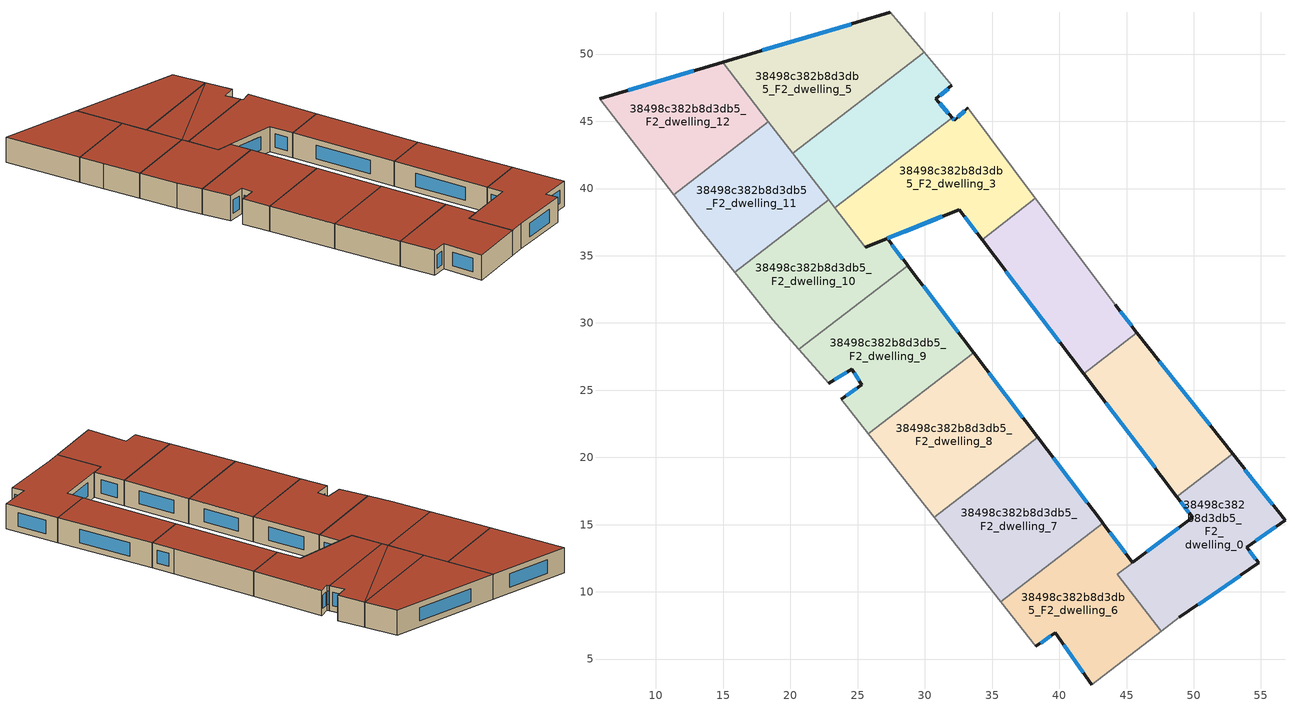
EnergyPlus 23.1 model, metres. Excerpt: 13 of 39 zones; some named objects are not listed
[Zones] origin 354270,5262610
38498c382b8d3db5_F2_dwelling_0
 floor to 38498c382b8d3db5_F1_dwelling_0 (EU_floor_Construction): 52.89,20.26 56.79,15.31 53.93,13.33 54.83,12.17 48.94,8.1 47.59,7.06 44.31,11.32 45.46,12.18 49.91,15.54 48.75,17.07 z6
 wall outside (EU_wall_Construction): 48.76,17.07 49.91,15.54 45.46,12.18 / 48.94,8.1 54.83,12.17 53.93,13.33 56.79,15.31 52.89,20.26 z6:9
 wall adiabatic (EU_wall_Construction): 47.59,7.06 48.94,8.1 z6:9
 wall to 38498c382b8d3db5_F2_dwelling_1 (EU_wall_Construction): 52.89,20.26 48.75,17.07 z6:9
 wall to 38498c382b8d3db5_F2_dwelling_6 (EU_wall_Construction): 45.45,12.18 44.31,11.32 47.59,7.06 z6:9
 window (EU_Window_Construction): 48.87,14.75 46.5,12.97 / 49.03,16.71 49.64,15.9 / 55.87,16.47 53.81,19.1 / 54.6,13.79 56.12,14.85 / 54.62,12.44 54.14,13.05 / 50.32,9.06 53.44,11.21 z6.7:8.3
 roof outside (EU_roof_Construction): 54.83,12.17 53.93,13.33 56.79,15.31 52.89,20.26 48.76,17.07 49.91,15.54 45.46,12.18 44.31,11.32 47.59,7.06 48.94,8.1 z9
38498c382b8d3db5_F2_dwelling_1
 floor to 38498c382b8d3db5_F1_dwelling_1 (EU_floor_Construction): 45.78,29.29 52.89,20.26 48.75,17.07 41.81,26.23 z6
 wall outside (EU_wall_Construction): 52.89,20.26 45.78,29.29 / 41.81,26.23 48.76,17.07 z6:9
 wall to 38498c382b8d3db5_F2_dwelling_2 (EU_wall_Construction): 45.78,29.29 41.81,26.23 z6:9
 window (EU_Window_Construction): 51.22,22.38 47.45,27.17 / 43.44,24.08 47.12,19.22 z6.7:8.3
 roof outside (EU_roof_Construction): 52.89,20.26 45.78,29.29 41.81,26.23 48.76,17.07 z9
38498c382b8d3db5_F2_dwelling_10
 floor to 38498c382b8d3db5_F1_dwelling_10 (EU_floor_Construction): 29.66,37.27 27.19,36.29 28.72,34.27 20.63,28.04 18.68,30.24 15.85,33.77 22.84,39.16 25.56,35.64 z6
 wall outside (EU_wall_Construction): 32.58,38.42 25.56,35.65 / 28.72,34.27 27.19,36.29 32.57,38.42 z6:9
 wall adiabatic (EU_wall_Construction): 15.85,33.77 18.68,30.24 20.63,28.04 z6:9
 wall to 38498c382b8d3db5_F2_dwelling_3 (EU_wall_Construction): 25.56,35.65 23.32,38.55 z6:9
 wall to 38498c382b8d3db5_F2_dwelling_9 (EU_wall_Construction): 20.63,28.04 28.72,34.27 z6:9
 wall to 38498c382b8d3db5_F2_dwelling_11 (EU_wall_Construction): 22.84,39.16 15.85,33.77 z6:9
 wall to 38498c382b8d3db5_F2_dwelling_4 (EU_wall_Construction): 23.32,38.55 22.84,39.16 z6:9
 window (EU_Window_Construction): 30.93,37.77 27.21,36.3 / 28.46,36.79 31.31,37.92 / 28.36,34.75 27.55,35.81 z6.7:8.3
 roof outside (EU_roof_Construction): 28.72,34.27 27.19,36.29 29.66,37.27 25.56,35.64 22.84,39.16 15.85,33.77 18.68,30.24 20.63,28.04 z9
38498c382b8d3db5_F2_dwelling_11
 floor to 38498c382b8d3db5_F1_dwelling_11 (EU_floor_Construction): 18.37,44.97 22.84,39.16 15.85,33.77 13.11,37.19 11.31,39.52 z6
 wall adiabatic (EU_wall_Construction): 11.31,39.52 13.11,37.19 15.85,33.77 z6:9
 wall to 38498c382b8d3db5_F2_dwelling_12 (EU_wall_Construction): 18.37,44.97 11.31,39.52 z6:9
 wall to 38498c382b8d3db5_F2_dwelling_4 (EU_wall_Construction): 22.84,39.16 20.19,42.61 z6:9
 wall to 38498c382b8d3db5_F2_dwelling_5 (EU_wall_Construction): 20.19,42.61 18.37,44.97 z6:9
 roof outside (EU_roof_Construction): 22.84,39.16 18.37,44.97 11.31,39.52 13.11,37.19 15.85,33.77 z9
38498c382b8d3db5_F2_dwelling_12
 floor to 38498c382b8d3db5_F1_dwelling_12 (EU_floor_Construction): 14.96,49.39 18.37,44.97 11.31,39.52 5.8,46.67 z6
 wall outside (EU_wall_Construction): 14.96,49.39 5.8,46.67 z6:9
 wall adiabatic (EU_wall_Construction): 5.8,46.67 11.31,39.52 z6:9
 wall to 38498c382b8d3db5_F2_dwelling_5 (EU_wall_Construction): 18.37,44.97 14.96,49.39 z6:9
 window (EU_Window_Construction): 12.81,48.75 7.95,47.31 z6.7:8.3
 roof outside (EU_roof_Construction): 18.37,44.97 14.96,49.39 5.8,46.67 11.31,39.52 z9
38498c382b8d3db5_F2_dwelling_2
 floor to 38498c382b8d3db5_F1_dwelling_2 (EU_floor_Construction): 38.23,39.26 44.15,31.36 45.78,29.29 41.81,26.23 34.26,36.2 z6
 wall outside (EU_wall_Construction): 45.78,29.29 44.15,31.36 / 34.26,36.2 41.81,26.23 z6:9
 wall adiabatic (EU_wall_Construction): 44.15,31.36 38.23,39.26 z6:9
 wall to 38498c382b8d3db5_F2_dwelling_3 (EU_wall_Construction): 38.23,39.26 34.26,36.2 z6:9
 window (EU_Window_Construction): 45.39,29.78 44.53,30.88 / 36.03,33.86 40.04,28.57 z6.7:8.3
 roof outside (EU_roof_Construction): 45.78,29.29 44.15,31.36 38.23,39.26 34.26,36.2 41.81,26.23 z9
38498c382b8d3db5_F2_dwelling_3
 floor to 38498c382b8d3db5_F1_dwelling_3 (EU_floor_Construction): 33.18,46 38.23,39.26 34.26,36.2 32.58,38.42 32.57,38.43 25.56,35.65 23.32,38.55 32.04,45.28 32.22,45.08 z6
 wall outside (EU_wall_Construction): 25.56,35.64 32.57,38.43 32.58,38.42 34.26,36.2 / 33.18,46 32.22,45.08 32.04,45.28 z6:9
 wall adiabatic (EU_wall_Construction): 38.23,39.26 33.18,46 z6:9
 wall to 38498c382b8d3db5_F2_dwelling_4 (EU_wall_Construction): 32.04,45.28 23.32,38.55 z6:9
 window (EU_Window_Construction): 27.2,36.3 30.92,37.77 / 32.18,45.13 32.08,45.23 / 32.95,45.79 32.44,45.3 / 32.97,37.9 33.86,36.72 z6.7:8.3
 roof outside (EU_roof_Construction): 38.23,39.26 33.18,46 32.22,45.08 32.04,45.28 23.32,38.55 25.56,35.65 32.57,38.43 32.58,38.42 34.26,36.2 z9
38498c382b8d3db5_F2_dwelling_4
 floor to 38498c382b8d3db5_F1_dwelling_4 (EU_floor_Construction): 29.95,50.13 32.01,47.68 30.82,46.66 32.04,45.28 22.84,39.16 z6; 29.95,50.13 22.84,39.16 20.19,42.61 z6; 32.04,45.28 23.32,38.55 22.84,39.16 z6
 wall outside (EU_wall_Construction): 32.04,45.28 30.82,46.66 32.01,47.68 z6:9
 wall adiabatic (EU_wall_Construction): 32.01,47.68 29.95,50.13 z6:9
 wall to 38498c382b8d3db5_F2_dwelling_5 (EU_wall_Construction): 29.95,50.13 20.19,42.61 z6:9
 window (EU_Window_Construction): 31.1,46.9 31.73,47.44 / 31.76,45.6 31.11,46.34 z6.7:8.3
 roof outside (EU_roof_Construction): 22.84,39.16 29.95,50.13 20.19,42.61 z9; 32.04,45.28 30.82,46.66 32.01,47.68 29.95,50.13 22.84,39.16 23.32,38.55 z9
38498c382b8d3db5_F2_dwelling_5
 floor to 38498c382b8d3db5_F1_dwelling_5 (EU_floor_Construction): 27.45,53.11 29.95,50.13 20.19,42.61 14.96,49.39 z6
 wall outside (EU_wall_Construction): 27.45,53.11 14.96,49.39 z6:9
 wall adiabatic (EU_wall_Construction): 29.95,50.13 27.45,53.11 z6:9
 window (EU_Window_Construction): 24.51,52.23 17.89,50.27 z6.7:8.3
 roof outside (EU_roof_Construction): 29.95,50.13 27.45,53.11 14.96,49.39 20.19,42.61 z9
38498c382b8d3db5_F2_dwelling_6
 floor to 38498c382b8d3db5_F1_dwelling_6 (EU_floor_Construction): 45.45,12.18 44.31,11.32 47.59,7.06 42.43,3.09 39.7,6.95 38.27,5.94 35.65,9.27 43.23,15.12 z6
 wall outside (EU_wall_Construction): 45.45,12.18 43.23,15.12 / 38.27,5.94 39.7,6.95 42.43,3.09 z6:9
 wall adiabatic (EU_wall_Construction): 35.65,9.27 38.27,5.94 / 42.43,3.09 47.59,7.06 z6:9
 wall to 38498c382b8d3db5_F2_dwelling_7 (EU_wall_Construction): 43.23,15.12 35.65,9.27 z6:9
 window (EU_Window_Construction): 44.93,12.87 43.75,14.43 / 40.34,6.05 41.79,4 / 38.6,6.18 39.37,6.72 z6.7:8.3
 roof outside (EU_roof_Construction): 47.59,7.06 44.31,11.32 45.45,12.18 43.23,15.12 35.65,9.27 38.27,5.94 39.7,6.95 42.43,3.09 z9
38498c382b8d3db5_F2_dwelling_7
 floor to 38498c382b8d3db5_F1_dwelling_7 (EU_floor_Construction): 38.41,21.48 43.22,15.12 35.65,9.27 30.7,15.55 37.19,20.55 z6
 wall outside (EU_wall_Construction): 43.22,15.12 38.41,21.48 z6:9
 wall adiabatic (EU_wall_Construction): 30.7,15.55 35.65,9.27 z6:9
 wall to 38498c382b8d3db5_F2_dwelling_8 (EU_wall_Construction): 38.41,21.48 37.19,20.55 30.7,15.55 z6:9
 window (EU_Window_Construction): 42.09,16.61 39.54,19.99 z6.7:8.3
 roof outside (EU_roof_Construction): 43.23,15.12 38.41,21.48 37.19,20.55 30.7,15.55 35.65,9.27 z9
38498c382b8d3db5_F2_dwelling_8
 floor to 38498c382b8d3db5_F1_dwelling_8 (EU_floor_Construction): 33.63,27.79 38.4,21.49 30.7,15.55 25.81,21.76 z6
 wall outside (EU_wall_Construction): 38.4,21.49 33.63,27.79 z6:9
 wall adiabatic (EU_wall_Construction): 25.81,21.76 30.7,15.55 z6:9
 wall to 38498c382b8d3db5_F2_dwelling_9 (EU_wall_Construction): 33.63,27.79 25.81,21.76 z6:9
 window (EU_Window_Construction): 37.28,22.97 34.75,26.31 z6.7:8.3
 roof outside (EU_roof_Construction): 38.4,21.49 33.63,27.79 25.81,21.76 30.7,15.55 z9
38498c382b8d3db5_F2_dwelling_9
 floor to 38498c382b8d3db5_F1_dwelling_9 (EU_floor_Construction): 28.72,34.27 33.63,27.79 25.81,21.76 23.79,24.33 25.31,25.42 24.58,26.57 22.86,25.51 20.63,28.04 z6
 wall outside (EU_wall_Construction): 33.63,27.79 28.72,34.27 / 22.86,25.51 24.58,26.57 25.31,25.42 23.79,24.33 z6:9
 wall adiabatic (EU_wall_Construction): 23.79,24.33 25.81,21.76 / 20.63,28.04 22.86,25.51 z6:9
 window (EU_Window_Construction): 32.47,29.31 29.87,32.75 / 24.95,25.16 24.15,24.58 / 24.75,26.3 25.14,25.69 / 23.26,25.76 24.17,26.32 z6.7:8.3
 roof outside (EU_roof_Construction): 33.63,27.79 28.72,34.27 20.63,28.04 22.86,25.51 24.58,26.57 25.31,25.42 23.79,24.33 25.81,21.76 z9
[Building]
EU S2 Campaign: North Axis=0; Terrain=City; Solar Distribution=FullExterior
[Site:Location]
Budapest.Ferenc.Liszt.Intl.AP: Latitude=47.437; Longitude=19.256; Time Zone=1; Elevation=185
[SizingPeriod:WeatherFileDays]
AnnualSizingPeriod: Begin Month=1; Begin Day of Month=1; End Month=12; End Day of Month=31; Day of Week for Start Day=Monday; Use Weather File Daylight Saving Period=No; Use Weather File Rain and Snow Indicators=No
[MATERIAL]
EU_InternalMass_Material: Roughness=MediumRough; Thickness=0.1; Conductivity=1; Density=1800; Specific Heat=900; Thermal Absorptance=0.9; Solar Absorptance=0.7; Visible Absorptance=0.7
[MATERIAL:NOMASS] Roughness=MediumRough; Thermal Absorptance=0.9; Solar Absorptance=0.7; Visible Absorptance=0.7
Name | Thermal Resistance
EU_wall_NoMass | 0.832559
EU_roof_NoMass | 1.39638
EU_floor_NoMass | 0.872794
[WINDOWMATERIAL:SIMPLEGLAZINGSYSTEM]
EU_Window_SimpleGlazing: UFactor=2.79869; Solar Heat Gain Coefficient=0.75; Visible Transmittance=0.75
[CONSTRUCTION]
EU_wall_Construction: EU_wall_NoMass
EU_roof_Construction: EU_roof_NoMass
EU_floor_Construction: EU_floor_NoMass
EU_Window_Construction: EU_Window_SimpleGlazing
EU_InternalMass_Construction: EU_InternalMass_Material
[ZONE] Type=1; Multiplier=1; Ceiling Height=autocalculate; Floor Area=autocalculate; Part of Total Floor Area=Yes
Name | Volume
38498c382b8d3db5_F2_dwelling_0 | 219.946
38498c382b8d3db5_F2_dwelling_1 | 176.393
38498c382b8d3db5_F2_dwelling_10 | 209.306
38498c382b8d3db5_F2_dwelling_11 | 195.403
38498c382b8d3db5_F2_dwelling_12 | 195.411
38498c382b8d3db5_F2_dwelling_2 | 186.999
38498c382b8d3db5_F2_dwelling_3 | 231.192
38498c382b8d3db5_F2_dwelling_4 | 182.398
38498c382b8d3db5_F2_dwelling_5 | 227.961
38498c382b8d3db5_F2_dwelling_6 | 211.375
38498c382b8d3db5_F2_dwelling_7 | 231.172
38498c382b8d3db5_F2_dwelling_8 | 232.431
38498c382b8d3db5_F2_dwelling_9 | 235.139
[INTERNALMASS] Construction=EU_InternalMass_Construction
Name | Zone or ZoneList | Surface Area
38498c382b8d3db5_F2_dwelling_0_EU_InternalMass | 38498c382b8d3db5_F2_dwelling_0 | 73.3116
38498c382b8d3db5_F2_dwelling_1_EU_InternalMass | 38498c382b8d3db5_F2_dwelling_1 | 58.7978
38498c382b8d3db5_F2_dwelling_2_EU_InternalMass | 38498c382b8d3db5_F2_dwelling_2 | 62.3342
38498c382b8d3db5_F2_dwelling_3_EU_InternalMass | 38498c382b8d3db5_F2_dwelling_3 | 77.0705
38498c382b8d3db5_F2_dwelling_4_EU_InternalMass | 38498c382b8d3db5_F2_dwelling_4 | 60.7992
38498c382b8d3db5_F2_dwelling_5_EU_InternalMass | 38498c382b8d3db5_F2_dwelling_5 | 75.9879
38498c382b8d3db5_F2_dwelling_6_EU_InternalMass | 38498c382b8d3db5_F2_dwelling_6 | 70.4645
38498c382b8d3db5_F2_dwelling_7_EU_InternalMass | 38498c382b8d3db5_F2_dwelling_7 | 77.0826
38498c382b8d3db5_F2_dwelling_8_EU_InternalMass | 38498c382b8d3db5_F2_dwelling_8 | 77.4934
38498c382b8d3db5_F2_dwelling_9_EU_InternalMass | 38498c382b8d3db5_F2_dwelling_9 | 78.3857
38498c382b8d3db5_F2_dwelling_10_EU_InternalMass | 38498c382b8d3db5_F2_dwelling_10 | 69.8237
38498c382b8d3db5_F2_dwelling_11_EU_InternalMass | 38498c382b8d3db5_F2_dwelling_11 | 65.1346
38498c382b8d3db5_F2_dwelling_12_EU_InternalMass | 38498c382b8d3db5_F2_dwelling_12 | 65.1372
[OTHEREQUIPMENT] Fuel Type=Electricity; Design Level Calculation Method=Watts/Area; Power per Zone Floor Area=1; Fraction Latent=0; Fraction Radiant=0; Fraction Lost=0; Carbon Dioxide Generation Rate=0; EndUse Subcategory=EU_Step8_InternalGains
Name | Zone or ZoneList or Space or SpaceList | Schedule
EU_Step8_InternalGain_38498c382b8d3db5_F2_dwelling_0_f000 | 38498c382b8d3db5_F2_dwelling_0 | EU_Step8_GainSchedule_38498c382b8d3db5_F2_dwelling_0_f000
EU_Step8_InternalGain_38498c382b8d3db5_F2_dwelling_1_f000 | 38498c382b8d3db5_F2_dwelling_1 | EU_Step8_GainSchedule_38498c382b8d3db5_F2_dwelling_1_f000
EU_Step8_InternalGain_38498c382b8d3db5_F2_dwelling_2_f000 | 38498c382b8d3db5_F2_dwelling_2 | EU_Step8_GainSchedule_38498c382b8d3db5_F2_dwelling_2_f000
EU_Step8_InternalGain_38498c382b8d3db5_F2_dwelling_3_f000 | 38498c382b8d3db5_F2_dwelling_3 | EU_Step8_GainSchedule_38498c382b8d3db5_F2_dwelling_3_f000
EU_Step8_InternalGain_38498c382b8d3db5_F2_dwelling_4_f000 | 38498c382b8d3db5_F2_dwelling_4 | EU_Step8_GainSchedule_38498c382b8d3db5_F2_dwelling_4_f000
EU_Step8_InternalGain_38498c382b8d3db5_F2_dwelling_5_f000 | 38498c382b8d3db5_F2_dwelling_5 | EU_Step8_GainSchedule_38498c382b8d3db5_F2_dwelling_5_f000
EU_Step8_InternalGain_38498c382b8d3db5_F2_dwelling_6_f000 | 38498c382b8d3db5_F2_dwelling_6 | EU_Step8_GainSchedule_38498c382b8d3db5_F2_dwelling_6_f000
EU_Step8_InternalGain_38498c382b8d3db5_F2_dwelling_7_f000 | 38498c382b8d3db5_F2_dwelling_7 | EU_Step8_GainSchedule_38498c382b8d3db5_F2_dwelling_7_f000
EU_Step8_InternalGain_38498c382b8d3db5_F2_dwelling_8_f000 | 38498c382b8d3db5_F2_dwelling_8 | EU_Step8_GainSchedule_38498c382b8d3db5_F2_dwelling_8_f000
EU_Step8_InternalGain_38498c382b8d3db5_F2_dwelling_9_f000 | 38498c382b8d3db5_F2_dwelling_9 | EU_Step8_GainSchedule_38498c382b8d3db5_F2_dwelling_9_f000
EU_Step8_InternalGain_38498c382b8d3db5_F2_dwelling_10_f000 | 38498c382b8d3db5_F2_dwelling_10 | EU_Step8_GainSchedule_38498c382b8d3db5_F2_dwelling_10_f000
EU_Step8_InternalGain_38498c382b8d3db5_F2_dwelling_11_f000 | 38498c382b8d3db5_F2_dwelling_11 | EU_Step8_GainSchedule_38498c382b8d3db5_F2_dwelling_11_f000
EU_Step8_InternalGain_38498c382b8d3db5_F2_dwelling_12_f000 | 38498c382b8d3db5_F2_dwelling_12 | EU_Step8_GainSchedule_38498c382b8d3db5_F2_dwelling_12_f000
[ZONEVENTILATION:DESIGNFLOWRATE] Schedule=EU_AlwaysOn; Design Flow Rate Calculation Method=AirChanges/Hour; Air Changes per Hour=0.475469; Ventilation Type=Natural; Fan Pressure Rise=0; Fan Total Efficiency=1; Constant Term Coefficient=1; Temperature Term Coefficient=0; Velocity Term Coefficient=0; Velocity Squared Term Coefficient=0; Minimum Indoor Temperature=-100; Maximum Indoor Temperature=100; Delta Temperature=-100; Minimum Outdoor Temperature=-100; Maximum Outdoor Temperature=100; Maximum Wind Speed=40
Name | Zone or ZoneList or Space or SpaceList
EU_ConstantAir_38498c382b8d3db5_F2_dwelling_0 | 38498c382b8d3db5_F2_dwelling_0
EU_ConstantAir_38498c382b8d3db5_F2_dwelling_1 | 38498c382b8d3db5_F2_dwelling_1
EU_ConstantAir_38498c382b8d3db5_F2_dwelling_2 | 38498c382b8d3db5_F2_dwelling_2
EU_ConstantAir_38498c382b8d3db5_F2_dwelling_3 | 38498c382b8d3db5_F2_dwelling_3
EU_ConstantAir_38498c382b8d3db5_F2_dwelling_4 | 38498c382b8d3db5_F2_dwelling_4
EU_ConstantAir_38498c382b8d3db5_F2_dwelling_5 | 38498c382b8d3db5_F2_dwelling_5
EU_ConstantAir_38498c382b8d3db5_F2_dwelling_6 | 38498c382b8d3db5_F2_dwelling_6
EU_ConstantAir_38498c382b8d3db5_F2_dwelling_7 | 38498c382b8d3db5_F2_dwelling_7
EU_ConstantAir_38498c382b8d3db5_F2_dwelling_8 | 38498c382b8d3db5_F2_dwelling_8
EU_ConstantAir_38498c382b8d3db5_F2_dwelling_9 | 38498c382b8d3db5_F2_dwelling_9
EU_ConstantAir_38498c382b8d3db5_F2_dwelling_10 | 38498c382b8d3db5_F2_dwelling_10
EU_ConstantAir_38498c382b8d3db5_F2_dwelling_11 | 38498c382b8d3db5_F2_dwelling_11
EU_ConstantAir_38498c382b8d3db5_F2_dwelling_12 | 38498c382b8d3db5_F2_dwelling_12
[HVACTEMPLATE:ZONE:IDEALLOADSAIRSYSTEM] System Availability Schedule=EU_AlwaysOn; Maximum Heating Supply Air Temperature=50; Minimum Cooling Supply Air Temperature=13; Maximum Heating Supply Air Humidity Ratio=0.0156; Minimum Cooling Supply Air Humidity Ratio=0.0077; Heating Limit=NoLimit; Cooling Limit=NoLimit; Heating Availability Schedule=EU_AlwaysOn; Cooling Availability Schedule=EU_CoolingOff; Dehumidification Control Type=ConstantSensibleHeatRatio; Cooling Sensible Heat Ratio=0.7; Dehumidification Setpoint=60; Humidification Control Type=None; Humidification Setpoint=30; Outdoor Air Method=None; Outdoor Air Flow Rate per Person=0.00944; Outdoor Air Flow Rate per Zone Floor Area=0; Outdoor Air Flow Rate per Zone=0; Demand Controlled Ventilation Type=None; Outdoor Air Economizer Type=NoEconomizer; Heat Recovery Type=None; Sensible Heat Recovery Effectiveness=0.7; Latent Heat Recovery Effectiveness=0.65
Name | Template Thermostat
38498c382b8d3db5_F2_dwelling_0 | EU_HeatOnly_38498c382b8d3db5_F2_dwelling_0
38498c382b8d3db5_F2_dwelling_1 | EU_HeatOnly_38498c382b8d3db5_F2_dwelling_1
38498c382b8d3db5_F2_dwelling_2 | EU_HeatOnly_38498c382b8d3db5_F2_dwelling_2
38498c382b8d3db5_F2_dwelling_3 | EU_HeatOnly_38498c382b8d3db5_F2_dwelling_3
38498c382b8d3db5_F2_dwelling_4 | EU_HeatOnly_38498c382b8d3db5_F2_dwelling_4
38498c382b8d3db5_F2_dwelling_5 | EU_HeatOnly_38498c382b8d3db5_F2_dwelling_5
38498c382b8d3db5_F2_dwelling_6 | EU_HeatOnly_38498c382b8d3db5_F2_dwelling_6
38498c382b8d3db5_F2_dwelling_7 | EU_HeatOnly_38498c382b8d3db5_F2_dwelling_7
38498c382b8d3db5_F2_dwelling_8 | EU_HeatOnly_38498c382b8d3db5_F2_dwelling_8
38498c382b8d3db5_F2_dwelling_9 | EU_HeatOnly_38498c382b8d3db5_F2_dwelling_9
38498c382b8d3db5_F2_dwelling_10 | EU_HeatOnly_38498c382b8d3db5_F2_dwelling_10
38498c382b8d3db5_F2_dwelling_11 | EU_HeatOnly_38498c382b8d3db5_F2_dwelling_11
38498c382b8d3db5_F2_dwelling_12 | EU_HeatOnly_38498c382b8d3db5_F2_dwelling_12
[SIZING:ZONE] Zone Cooling Design Supply Air Temperature Input Method=SupplyAirTemperature; Zone Cooling Design Supply Air Temperature=13; Zone Heating Design Supply Air Temperature Input Method=SupplyAirTemperature; Zone Heating Design Supply Air Temperature=50; Zone Cooling Design Supply Air Humidity Ratio=0.008; Zone Heating Design Supply Air Humidity Ratio=0.008; Cooling Design Air Flow Method=DesignDay; Cooling Design Air Flow Rate=0; Cooling Minimum Air Flow per Zone Floor Area=0.000762; Cooling Minimum Air Flow=0; Cooling Minimum Air Flow Fraction=0.2; Heating Design Air Flow Method=DesignDay; Heating Design Air Flow Rate=0; Heating Maximum Air Flow per Zone Floor Area=0.002032; Heating Maximum Air Flow=0.141576; Heating Maximum Air Flow Fraction=0.3; Account for Dedicated Outdoor Air System=No; Dedicated Outdoor Air System Control Strategy=NeutralSupplyAir; Dedicated Outdoor Air Low Setpoint Temperature for Design=autosize; Dedicated Outdoor Air High Setpoint Temperature for Design=autosize; Zone Load Sizing Method=Sensible Load Only No Latent Load; Zone Latent Cooling Design Supply Air Humidity Ratio Input Method=HumidityRatioDifference; Zone Cooling Design Supply Air Humidity Ratio Difference=0.005; Zone Latent Heating Design Supply Air Humidity Ratio Input Method=HumidityRatioDifference; Zone Humidification Design Supply Air Humidity Ratio Difference=0.005
38498c382b8d3db5_F2_dwelling_0; 38498c382b8d3db5_F2_dwelling_1; 38498c382b8d3db5_F2_dwelling_2; 38498c382b8d3db5_F2_dwelling_3; 38498c382b8d3db5_F2_dwelling_4; 38498c382b8d3db5_F2_dwelling_5; 38498c382b8d3db5_F2_dwelling_6; 38498c382b8d3db5_F2_dwelling_7; 38498c382b8d3db5_F2_dwelling_8; 38498c382b8d3db5_F2_dwelling_9; 38498c382b8d3db5_F2_dwelling_10; 38498c382b8d3db5_F2_dwelling_11; 38498c382b8d3db5_F2_dwelling_12
[SCHEDULE:CONSTANT]
Name | Hourly Value
EU_AlwaysOn | 1
EU_CoolingOff | 0
[SCHEDULE:FILE] Column Number=1; Rows to Skip at Top=0; Number of Hours of Data=8760; Column Separator=Comma; Interpolate to Timestep=No; Minutes per Item=60; Adjust Schedule for Daylight Savings=Yes
Name | File
EU_Step8_GainSchedule_38498c382b8d3db5_F2_dwelling_0_f000 | ../../schedules/38498c382b8d3db5/38498c382b8d3db5_F2_dwelling_0_f000_gain.csv
EU_Step8_GainSchedule_38498c382b8d3db5_F2_dwelling_1_f000 | ../../schedules/38498c382b8d3db5/38498c382b8d3db5_F2_dwelling_1_f000_gain.csv
EU_Step8_GainSchedule_38498c382b8d3db5_F2_dwelling_2_f000 | ../../schedules/38498c382b8d3db5/38498c382b8d3db5_F2_dwelling_2_f000_gain.csv
EU_Step8_GainSchedule_38498c382b8d3db5_F2_dwelling_3_f000 | ../../schedules/38498c382b8d3db5/38498c382b8d3db5_F2_dwelling_3_f000_gain.csv
EU_Step8_GainSchedule_38498c382b8d3db5_F2_dwelling_4_f000 | ../../schedules/38498c382b8d3db5/38498c382b8d3db5_F2_dwelling_4_f000_gain.csv
EU_Step8_GainSchedule_38498c382b8d3db5_F2_dwelling_5_f000 | ../../schedules/38498c382b8d3db5/38498c382b8d3db5_F2_dwelling_5_f000_gain.csv
EU_Step8_GainSchedule_38498c382b8d3db5_F2_dwelling_6_f000 | ../../schedules/38498c382b8d3db5/38498c382b8d3db5_F2_dwelling_6_f000_gain.csv
EU_Step8_GainSchedule_38498c382b8d3db5_F2_dwelling_7_f000 | ../../schedules/38498c382b8d3db5/38498c382b8d3db5_F2_dwelling_7_f000_gain.csv
EU_Step8_GainSchedule_38498c382b8d3db5_F2_dwelling_8_f000 | ../../schedules/38498c382b8d3db5/38498c382b8d3db5_F2_dwelling_8_f000_gain.csv
EU_Step8_GainSchedule_38498c382b8d3db5_F2_dwelling_9_f000 | ../../schedules/38498c382b8d3db5/38498c382b8d3db5_F2_dwelling_9_f000_gain.csv
EU_Step8_GainSchedule_38498c382b8d3db5_F2_dwelling_10_f000 | ../../schedules/38498c382b8d3db5/38498c382b8d3db5_F2_dwelling_10_f000_gain.csv
EU_Step8_GainSchedule_38498c382b8d3db5_F2_dwelling_11_f000 | ../../schedules/38498c382b8d3db5/38498c382b8d3db5_F2_dwelling_11_f000_gain.csv
EU_Step8_GainSchedule_38498c382b8d3db5_F2_dwelling_12_f000 | ../../schedules/38498c382b8d3db5/38498c382b8d3db5_F2_dwelling_12_f000_gain.csv
